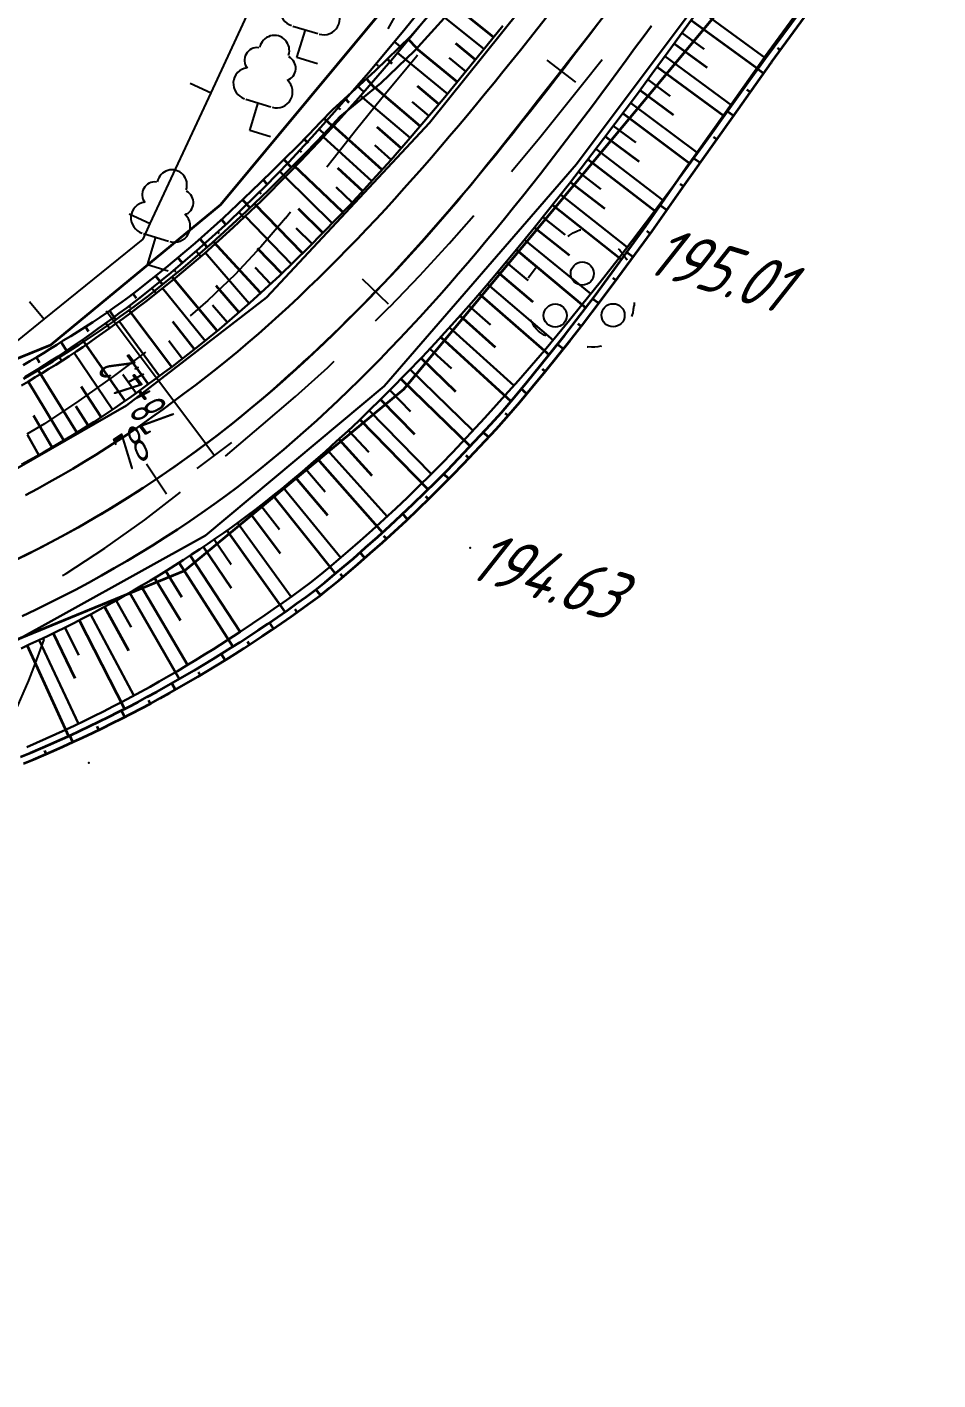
# Model space of a CAD drawing. Header units: millimetres. Extents: x -698 to 8131, y -704 to 4503.
# Drawn here: x 5745.2 to 5808.3, y 3236.6 to 3330.3 of the extents above; entities that cross this region are included whole.
import ezdxf

# ---------------------------------------------------------------- set-up
doc = ezdxf.new("R2010")
doc.units = ezdxf.units.MM
doc.linetypes.add('CONTI', pattern=[0])
for name, color, linetype, lineweight in [('10', 1, 'Continuous', 35), ('КОПИЯ_ОСЬ_13_ОТКОСЫ', 7, 'Continuous', 30), ('КОПИЯ_ОСЬ_ГРАНИЦЫ_ПОЛОС', 7, 'Continuous', 30), ('Огражд-перила', 1, 'ограждение2', 40), ('ОСЬ_ВЕРХ_ПОКРЫТИЯ_ГРАНИЦЫ_ПОЛОС', 7, 'Continuous', 30), ('ОСЬ_ВЕРХ_ПОКРЫТИЯ_ОСЬ', 1, 'Continuous', 30), ('Ось_примыкания', 1, 'Continuous', 35)]:
    doc.layers.add(name, color=color, linetype=linetype, lineweight=lineweight)
for name, color, linetype in [('GOR_BDEFAULT', 212, 'CONTI'), ('PI_OTDEFAULT', 172, 'CONTI'), ('PI_TTDEFAULT', 5, 'CONTI'), ('SIT_LDEFAULT', 7, 'CONTI'), ('USLZNDEFAULT', 7, 'CONTI'), ('ZAPSKDEFAULT', 7, 'CONTI'), ('ОСЬ_ВЕРХ_ПОКРЫТИЯ_ПИКЕТЫ', 1, 'Continuous'), ('ОСЬ_ВЕРХ_ПОКРЫТИЯ_РАЗБИВКА_КРИВ', 1, 'Continuous'), ('разметка', 7, 'Continuous')]:
    doc.layers.add(name, color=color, linetype=linetype)
doc.styles.add('eskd', font='isocpeui.ttf', dxfattribs={"width": 1.2})
doc.styles.get("Standard").update_dxf_attribs({"font": 'isocpeui.ttf'})
doc.linetypes.add('ограждение2', pattern='A,0.25,-0.1,[132,ltypeshp.shx,S=0.1,R=0,X=-0.1,Y=0],-0.1,1', length=1.45)

# ---------------------------------------------------------------- blocks, each defined once
blk = doc.blocks.new('BL_104')
at = {"color": 0}
for p, q in [((-0.9, 2), (0.9, 2)), ((0, 0), (0, 2)), ((1.5, 0), (0, 0))]:
    blk.add_line(p, q, dxfattribs=at)
for centre, radius, start, end in [((0, 5.8), 1.04, 358, 185), ((-0.94, 4.8), 0.88, 100, 235), ((0.94, 4.8), 0.88, 305, 80), ((-1, 3.1), 1.1, 115, 270), ((1, 3.1), 1.1, 270, 65)]:
    blk.add_arc(centre, radius, start, end, dxfattribs=at)
blk = doc.blocks.new('BL_2002')
at = {"color": 0}
blk.add_circle((0, 0), 0.8, dxfattribs=at)

msp = doc.modelspace()

# ---------------------------------------------------------------- linework, layer by layer
at = {"layer": '10'}
for p, q in [((5792.553, 3358.754), (5758.633, 3317.974)), ((5771.353, 3305.204), (5806.503, 3347.444)), ((5758.633, 3317.974), (5746.863, 3308.254)), ((5746.863, 3308.254), (5727.483, 3300.384)), ((5756.173, 3292.654), (5771.353, 3305.204)), ((5731.483, 3282.514), (5756.173, 3292.654))]:
    msp.add_line(p, q, dxfattribs=at)
for points in [[(6238.293, 3301.534), (6214.783, 3329.634), (6217.613, 3334.674), (6201.893, 3353.614), (6122.393, 3443.184), (6075.943, 3479.714), (6071.443, 3471.734), (6046.843, 3491.884), (6036.623, 3498.524), (6027.313, 3504.584), (5993.813, 3539.054), (5979.813, 3548.044), (5955.803, 3550.194), (5957.43, 3542.112), (5944.183, 3536.974), (5916.353, 3513.414), (5882.403, 3475.894), (5847.463, 3428.424), (5792.553, 3358.754), (5758.633, 3317.974), (5746.863, 3308.254), (5727.483, 3300.384), (5710.163, 3297.724), (5663.993, 3297.174)], [(5668.943, 3282.924), (5691.213, 3283.214), (5715.383, 3283.534), (5731.483, 3282.514), (5756.173, 3292.654), (5771.353, 3305.204), (5806.503, 3347.444), (5861.743, 3417.534), (5896.313, 3464.524), (5928.863, 3500.484), (5953.493, 3521.324), (5961.075, 3524.004), (5961.973, 3519.544), (5973.723, 3518.514), (5991.113, 3509.764), (6033.343, 3476.014), (6101.723, 3421.424), (6179.233, 3334.084), (6258.813, 3239.134), (6289.813, 3206.734), (6289.813, 3206.734), (6295.553, 3197.384), (6325.453, 3130.564)]]:
    msp.add_lwpolyline(points, dxfattribs=at)
at = {"layer": 'GOR_BDEFAULT', "color": 212, "elevation": 196, "flags": 128}
for points in [[(5770.269, 3330.18), (5770.919, 3331.38), (5771.729, 3332.82), (5772.039, 3333.97), (5773.199, 3336.35), (5774.299, 3338.63), (5775.329, 3340.74), (5776.249, 3342.66)], [(5743.939, 3281.95), (5744.139, 3282.34), (5744.379, 3282.81), (5744.659, 3283.39), (5744.979, 3284.12), (5745.359, 3285.04), (5745.829, 3286.23), (5746.419, 3287.86), (5746.409, 3287.9)]]:
    msp.add_lwpolyline(points, dxfattribs=at)
at = {"layer": 'PI_TTDEFAULT', "color": 5}
for p in [(5786.769, 3314.22, 195.015), (5775.939, 3294.23, 194.634), (5749.529, 3279.33, 195.691)]:
    msp.add_point(p, dxfattribs=at)
at = {"layer": 'SIT_LDEFAULT', "color": 7}
for p, q in [((5757.989, 3325.75), (5760.619, 3331.42)), ((5772.239, 3328.29), (5769.729, 3325.25)), ((5772.299, 3328.36), (5772.239, 3328.29)), ((5783.719, 3326.33), (5785.089, 3328.06)), ((5756.539, 3326.42), (5757.989, 3325.75)), ((5780.769, 3322.65), (5783.719, 3326.33)), ((5753.779, 3316.68), (5757.989, 3325.75)), ((5769.729, 3325.25), (5768.069, 3323.21)), ((5768.069, 3323.21), (5766.439, 3321.15)), ((5778.809, 3320.29), (5780.759, 3322.65)), ((5766.439, 3321.15), (5765.999, 3320.6)), ((5752.329, 3317.35), (5753.779, 3316.68)), ((5763.139, 3317.05), (5761.429, 3315.07)), ((5763.499, 3317.48), (5763.149, 3317.04)), ((5774.479, 3315.31), (5776.199, 3317.24)), ((5753.279, 3315.61), (5753.779, 3316.68)), ((5782.799, 3315.86), (5783.069, 3316.04)), ((5783.069, 3316.04), (5783.319, 3316.16)), ((5783.319, 3316.16), (5783.529, 3316.25)), ((5783.529, 3316.24), (5783.599, 3316.25)), ((5746.429, 3310.05), (5753.279, 3315.61)), ((5761.429, 3315.07), (5759.649, 3313.16)), ((5772.449, 3313.09), (5774.479, 3315.31)), ((5782.709, 3315.8), (5782.799, 3315.86)), ((5786.199, 3314.93), (5786.299, 3314.83)), ((5786.299, 3314.83), (5786.479, 3314.62)), ((5786.479, 3314.62), (5786.629, 3314.42)), ((5786.639, 3314.42), (5786.769, 3314.22)), ((5786.759, 3314.21), (5786.799, 3314.14)), ((5759.649, 3313.16), (5757.769, 3311.36)), ((5780.049, 3313.03), (5780.239, 3313.3)), ((5780.239, 3313.3), (5780.469, 3313.59)), ((5780.469, 3313.59), (5780.569, 3313.71)), ((5770.369, 3310.91), (5772.449, 3313.09)), ((5779.979, 3312.91), (5780.049, 3313.03)), ((5745.419, 3311.29), (5746.429, 3310.05)), ((5757.769, 3311.36), (5756.549, 3310.3)), ((5769.389, 3309.94), (5770.359, 3310.92)), ((5787.139, 3310.31), (5787.119, 3310.25)), ((5787.199, 3310.51), (5787.139, 3310.31)), ((5787.239, 3310.73), (5787.199, 3310.51)), ((5787.279, 3310.98), (5787.239, 3310.73)), ((5787.309, 3311.22), (5787.289, 3310.98)), ((5739.579, 3304.51), (5746.429, 3310.06)), ((5780.149, 3309.95), (5780.109, 3310.03)), ((5780.269, 3309.74), (5780.149, 3309.95)), ((5780.399, 3309.54), (5780.269, 3309.74)), ((5780.529, 3309.37), (5780.399, 3309.54)), ((5780.679, 3309.22), (5780.529, 3309.37)), ((5780.849, 3309.09), (5780.679, 3309.22)), ((5781.059, 3308.96), (5780.849, 3309.09)), ((5781.169, 3308.91), (5781.059, 3308.96)), ((5753.449, 3307.77), (5751.219, 3306.08)), ((5784.079, 3308.13), (5784.049, 3308.13)), ((5784.339, 3308.12), (5784.079, 3308.14)), ((5784.579, 3308.12), (5784.339, 3308.11)), ((5784.789, 3308.14), (5784.579, 3308.12)), ((5784.979, 3308.18), (5784.789, 3308.14)), ((5785.029, 3308.19), (5784.979, 3308.17)), ((5763.849, 3304.71), (5766.079, 3306.71)), ((5766.079, 3306.71), (5766.529, 3307.14)), ((5751.219, 3306.08), (5748.839, 3304.4)), ((5761.469, 3302.66), (5763.849, 3304.71)), ((5748.839, 3304.4), (5746.449, 3302.82)), ((5746.449, 3302.82), (5745.239, 3302.09)), ((5758.989, 3300.57), (5761.469, 3302.66)), ((5753.399, 3296.17), (5755.869, 3298.07)), ((5750.639, 3294.19), (5753.399, 3296.17)), ((5747.959, 3292.45), (5750.639, 3294.19)), ((5747.699, 3292.3), (5747.959, 3292.45))]:
    msp.add_line(p, q, dxfattribs=at)
at = {"layer": 'КОПИЯ_ОСЬ_13_ОТКОСЫ'}
for points in [[(5745.234, 3280.414), (5745.905, 3280.704), (5746.574, 3281), (5747.24, 3281.301), (5747.904, 3281.607), (5748.565, 3281.918), (5749.224, 3282.235), (5749.88, 3282.557), (5750.534, 3282.884), (5751.185, 3283.217), (5751.834, 3283.554), (5752.48, 3283.897), (5753.122, 3284.244), (5753.763, 3284.597), (5754.4, 3284.955), (5755.035, 3285.318), (5755.666, 3285.686), (5756.295, 3286.059), (5756.921, 3286.437), (5757.543, 3286.82), (5758.163, 3287.207), (5759.086, 3287.798), (5760.002, 3288.399), (5761.712, 3289.55), (5762.349, 3289.988), (5762.983, 3290.43), (5763.613, 3290.878), (5764.239, 3291.331), (5764.862, 3291.79), (5765.521, 3292.324), (5766.175, 3292.863), (5766.826, 3293.408), (5767.472, 3293.958), (5768.316, 3294.695), (5769.151, 3295.441), (5769.98, 3296.194), (5770.791, 3296.952), (5771.595, 3297.717), (5772.391, 3298.489), (5773.171, 3299.263), (5773.944, 3300.045), (5774.71, 3300.832), (5776.943, 3303.216), (5778.366, 3304.789), (5779.28, 3305.818), (5780.185, 3306.855), (5781.08, 3307.9), (5781.955, 3308.941), (5782.822, 3309.989), (5783.681, 3311.044), (5784.94, 3312.619), (5786.182, 3314.207), (5788.598, 3317.378), (5790.361, 3319.755), (5791.498, 3321.309), (5792.603, 3322.832), (5793.696, 3324.351), (5795.319, 3326.618), (5796.391, 3328.12), (5814.748, 3352.853)], [(5745.08, 3306.032), (5745.547, 3306.315), (5746.011, 3306.602), (5746.473, 3306.892), (5746.933, 3307.186), (5747.391, 3307.484), (5747.846, 3307.785), (5748.299, 3308.09), (5748.75, 3308.399), (5749.227, 3308.73), (5749.701, 3309.065), (5750.172, 3309.404), (5750.641, 3309.748), (5751.107, 3310.095), (5751.627, 3310.473), (5752.145, 3310.856), (5752.659, 3311.243), (5753.17, 3311.635), (5755.201, 3313.263), (5757.199, 3314.975), (5759.166, 3316.764), (5761.103, 3318.626), (5761.742, 3319.262), (5762.558, 3320.098), (5763.367, 3320.942), (5764.167, 3321.793), (5764.969, 3322.663), (5765.764, 3323.539), (5766.552, 3324.422), (5768.904, 3327.137), (5771.232, 3329.929), (5773.545, 3332.789)], [(5744.827, 3287.256), (5745.442, 3287.536), (5746.053, 3287.821), (5746.662, 3288.111), (5747.27, 3288.405), (5747.874, 3288.704), (5748.477, 3289.008), (5749.077, 3289.317), (5749.674, 3289.63), (5750.269, 3289.949), (5750.862, 3290.271), (5751.452, 3290.599), (5752.039, 3290.931), (5752.624, 3291.267), (5753.206, 3291.609), (5753.785, 3291.954), (5754.362, 3292.305), (5754.936, 3292.66), (5755.507, 3293.019), (5756.075, 3293.383), (5756.64, 3293.751), (5757.203, 3294.124), (5757.762, 3294.501), (5758.318, 3294.883), (5758.872, 3295.269), (5759.422, 3295.659), (5759.97, 3296.054), (5760.514, 3296.453), (5761.055, 3296.856), (5761.678, 3297.344), (5762.297, 3297.838), (5762.912, 3298.336), (5763.523, 3298.839), (5764.324, 3299.517), (5765.12, 3300.203), (5765.908, 3300.897), (5766.684, 3301.598), (5767.453, 3302.306), (5768.215, 3303.021), (5770.447, 3305.202), (5772.609, 3307.432), (5773.521, 3308.409), (5774.423, 3309.395), (5775.316, 3310.389), (5776.186, 3311.377), (5777.047, 3312.373), (5777.9, 3313.376), (5779.156, 3314.884), (5780.397, 3316.406), (5782.818, 3319.467), (5785.178, 3322.549), (5787.45, 3325.588), (5788.552, 3327.083), (5789.647, 3328.577), (5791.821, 3331.558)], [(5744.859, 3305.475), (5745.336, 3305.752), (5745.81, 3306.033), (5746.282, 3306.318), (5746.758, 3306.61), (5747.231, 3306.906), (5747.701, 3307.205), (5748.169, 3307.508), (5748.635, 3307.816), (5749.098, 3308.126), (5749.559, 3308.441), (5750.017, 3308.759), (5750.473, 3309.081), (5750.926, 3309.407), (5751.376, 3309.736), (5751.902, 3310.114), (5752.425, 3310.497), (5752.945, 3310.884), (5753.461, 3311.275), (5755.513, 3312.903), (5757.532, 3314.615), (5759.518, 3316.404), (5761.474, 3318.265), (5763.355, 3320.148), (5764.176, 3320.997), (5764.99, 3321.853), (5765.795, 3322.716), (5767.005, 3324.04), (5768.198, 3325.377), (5770.572, 3328.119), (5772.925, 3330.932)], [(5744.86, 3305.475), (5745.336, 3305.752), (5745.81, 3306.033), (5746.282, 3306.318), (5746.757, 3306.61), (5747.231, 3306.906), (5747.701, 3307.205), (5748.169, 3307.508), (5748.635, 3307.816), (5749.098, 3308.126), (5749.559, 3308.441), (5750.017, 3308.759), (5750.473, 3309.081), (5750.926, 3309.407), (5751.376, 3309.736), (5751.902, 3310.114), (5752.425, 3310.497), (5752.945, 3310.884), (5753.461, 3311.275), (5755.513, 3312.903), (5757.531, 3314.615), (5759.518, 3316.404), (5761.474, 3318.265), (5763.355, 3320.148), (5764.176, 3320.996), (5764.99, 3321.853), (5765.795, 3322.716), (5767.005, 3324.04), (5768.198, 3325.377), (5770.572, 3328.119), (5772.924, 3330.932)], [(5776.898, 3328.761), (5773.428, 3331.548)], [(5791.784, 3331.506), (5796.403, 3328.136)], [(5744.858, 3299.982), (5745.372, 3300.262), (5745.883, 3300.546), (5746.392, 3300.834), (5746.899, 3301.126), (5747.403, 3301.421), (5747.905, 3301.721), (5748.405, 3302.025), (5748.903, 3302.332), (5749.398, 3302.644), (5749.89, 3302.959), (5750.38, 3303.279), (5750.868, 3303.602), (5751.353, 3303.929), (5751.835, 3304.259), (5752.315, 3304.594), (5752.792, 3304.932), (5753.266, 3305.274), (5753.737, 3305.62), (5754.206, 3305.97), (5754.762, 3306.378), (5755.315, 3306.791), (5755.864, 3307.209), (5756.41, 3307.63), (5757.135, 3308.205), (5757.854, 3308.787), (5758.567, 3309.376), (5760.677, 3311.201), (5762.744, 3313.097), (5764.768, 3315.06), (5766.707, 3317.034), (5767.548, 3317.92), (5768.381, 3318.813), (5769.207, 3319.714), (5770.439, 3321.086), (5771.655, 3322.472), (5774.06, 3325.298), (5776.431, 3328.181), (5778.193, 3330.375)], [(5770.692, 3329.281), (5771.194, 3328.862)], [(5790.605, 3329.89), (5792.155, 3328.759)], [(5774.363, 3325.666), (5770.902, 3328.513)], [(5775.634, 3327.211), (5774.48, 3328.16)], [(5789.426, 3328.275), (5794.069, 3324.871)], [(5769.411, 3327.745), (5769.57, 3327.613)], [(5768.113, 3326.224), (5768.581, 3325.818)], [(5788.242, 3326.663), (5789.798, 3325.515)], [(5771.777, 3322.615), (5768.34, 3325.54)], [(5766.803, 3324.712), (5766.949, 3324.586)], [(5773.074, 3324.138), (5771.928, 3325.113)], [(5787.051, 3325.055), (5791.697, 3321.584)], [(5785.855, 3323.453), (5787.414, 3322.288)], [(5765.474, 3323.218), (5765.901, 3322.831)], [(5769.124, 3319.622), (5765.763, 3322.681)], [(5764.121, 3321.744), (5764.251, 3321.623)], [(5770.461, 3321.11), (5769.327, 3322.115)], [(5784.649, 3321.857), (5789.286, 3318.306)], [(5762.746, 3320.292), (5763.13, 3319.923)], [(5766.385, 3316.707), (5763.12, 3319.913)], [(5783.433, 3320.269), (5784.99, 3319.077)], [(5761.344, 3318.866), (5761.464, 3318.746)], [(5767.767, 3318.153), (5766.654, 3319.196)], [(5782.205, 3318.691), (5786.818, 3315.041)], [(5759.906, 3317.476), (5760.259, 3317.109)], [(5763.553, 3313.882), (5760.345, 3317.191)], [(5780.964, 3317.123), (5782.512, 3315.897)], [(5758.446, 3316.109), (5758.556, 3315.989)], [(5764.984, 3315.28), (5763.888, 3316.356)], [(5779.713, 3315.562), (5784.302, 3311.818)], [(5756.961, 3314.771), (5757.278, 3314.4)], [(5760.627, 3311.157), (5757.591, 3314.668)], [(5755.442, 3313.469), (5755.543, 3313.351)], [(5762.101, 3312.507), (5761.055, 3313.647)], [(5778.44, 3314.02), (5779.966, 3312.746)], [(5753.888, 3312.21), (5754.181, 3311.846)], [(5757.58, 3308.564), (5754.629, 3312.201)], [(5777.149, 3312.492), (5781.681, 3308.613)], [(5752.311, 3310.981), (5752.4, 3310.862)], [(5759.113, 3309.849), (5758.092, 3311.03)], [(5775.839, 3310.981), (5777.343, 3309.659)], [(5750.702, 3309.793), (5750.966, 3309.436)], [(5754.414, 3306.121), (5751.63, 3309.917)], [(5774.508, 3309.488), (5778.963, 3305.458)], [(5749.078, 3308.626), (5749.155, 3308.516)], [(5756.013, 3307.323), (5755.055, 3308.566)], [(5747.422, 3307.504), (5747.643, 3307.168)], [(5751.158, 3303.797), (5748.504, 3307.728)], [(5773.155, 3308.015), (5774.634, 3306.636)], [(5771.773, 3306.57), (5776.13, 3302.348)], [(5747.785, 3301.649), (5745.327, 3305.747)], [(5745.735, 3306.431), (5745.797, 3306.329)], [(5752.801, 3304.939), (5751.881, 3306.225)], [(5770.38, 3305.135), (5771.812, 3303.669)], [(5749.486, 3302.7), (5748.631, 3304.044)], [(5768.949, 3303.738), (5773.246, 3299.339)], [(5746.056, 3300.643), (5745.268, 3302.041)], [(5767.505, 3302.354), (5768.916, 3300.837)], [(5766.028, 3301.005), (5770.18, 3296.38)], [(5764.524, 3299.688), (5765.889, 3298.097)], [(5762.992, 3298.402), (5766.976, 3293.536)], [(5761.432, 3297.15), (5762.734, 3295.492)], [(5759.83, 3295.952), (5763.541, 3290.827)], [(5758.196, 3294.799), (5759.392, 3293.064)], [(5756.537, 3293.683), (5759.999, 3288.398)], [(5754.851, 3292.607), (5755.969, 3290.81)], [(5753.141, 3291.57), (5756.368, 3286.103)], [(5751.407, 3290.573), (5752.445, 3288.718)], [(5749.65, 3289.618), (5752.633, 3283.979)], [(5746.072, 3287.83), (5748.802, 3282.031)], [(5747.871, 3288.703), (5748.826, 3286.792)]]:
    msp.add_lwpolyline(points, dxfattribs=at)
at = {"layer": 'КОПИЯ_ОСЬ_ГРАНИЦЫ_ПОЛОС'}
for points in [[(5744.978, 3306.876), (5745.446, 3307.15), (5745.913, 3307.428), (5746.377, 3307.709), (5746.839, 3307.995), (5747.298, 3308.284), (5747.755, 3308.576), (5748.268, 3308.888), (5748.779, 3309.204), (5749.287, 3309.525), (5749.791, 3309.85), (5750.293, 3310.179), (5750.793, 3310.512), (5751.312, 3310.884), (5751.829, 3311.261), (5752.343, 3311.642), (5752.853, 3312.027), (5754.883, 3313.631), (5756.882, 3315.32), (5758.851, 3317.088), (5760.792, 3318.929), (5761.433, 3319.558), (5762.273, 3320.366), (5763.105, 3321.183), (5763.93, 3322.007), (5764.758, 3322.851), (5765.579, 3323.702), (5766.392, 3324.559), (5769.367, 3327.256), (5771.82, 3329.661), (5774.778, 3333.114)], [(5744.827, 3287.256), (5745.442, 3287.536), (5746.053, 3287.821), (5746.662, 3288.111), (5747.27, 3288.405), (5747.874, 3288.704), (5748.477, 3289.008), (5749.077, 3289.317), (5749.674, 3289.63), (5750.269, 3289.949), (5750.862, 3290.271), (5751.452, 3290.599), (5752.039, 3290.931), (5752.624, 3291.267), (5753.206, 3291.609), (5753.785, 3291.954), (5754.362, 3292.305), (5754.936, 3292.66), (5755.507, 3293.019), (5756.075, 3293.383), (5756.64, 3293.751), (5757.203, 3294.124), (5757.762, 3294.501), (5758.318, 3294.883), (5758.872, 3295.269), (5759.422, 3295.659), (5759.97, 3296.054), (5760.514, 3296.453), (5761.055, 3296.856), (5761.678, 3297.344), (5762.297, 3297.838), (5762.912, 3298.336), (5763.523, 3298.839), (5764.324, 3299.517), (5765.12, 3300.203), (5765.908, 3300.897), (5766.684, 3301.598), (5767.453, 3302.306), (5768.215, 3303.021), (5770.447, 3305.202), (5772.609, 3307.432), (5773.521, 3308.409), (5774.423, 3309.395), (5775.316, 3310.389), (5776.186, 3311.377), (5777.047, 3312.373), (5777.9, 3313.376), (5779.156, 3314.884), (5780.397, 3316.406), (5782.818, 3319.467), (5785.178, 3322.549), (5787.45, 3325.588), (5788.552, 3327.083), (5789.647, 3328.577), (5791.715, 3331.412)], [(5744.996, 3305.937), (5745.505, 3306.231), (5746.013, 3306.53), (5746.517, 3306.833), (5747.019, 3307.139), (5747.519, 3307.451), (5748.828, 3308.285), (5749.313, 3308.6), (5749.796, 3308.919), (5750.275, 3309.243), (5750.753, 3309.57), (5751.227, 3309.901), (5751.699, 3310.237), (5752.167, 3310.576), (5752.634, 3310.919), (5753.097, 3311.265), (5753.557, 3311.616), (5754.015, 3311.97), (5756.055, 3313.617), (5758.063, 3315.345), (5760.041, 3317.15), (5761.989, 3319.026), (5762.828, 3319.845), (5763.659, 3320.673), (5764.482, 3321.509), (5765.308, 3322.363), (5766.125, 3323.223), (5766.936, 3324.091), (5769.747, 3326.41), (5772.095, 3328.673), (5774.359, 3331.157)], [(5781.227, 3330.985), (5780.625, 3330.222), (5780.021, 3329.461), (5779.417, 3328.702), (5778.81, 3327.945), (5778.203, 3327.191), (5777.593, 3326.44), (5776.981, 3325.691), (5776.367, 3324.945), (5775.751, 3324.202), (5775.132, 3323.463), (5774.51, 3322.728), (5773.886, 3321.996), (5773.258, 3321.267), (5772.627, 3320.543), (5771.993, 3319.824), (5771.355, 3319.108), (5770.713, 3318.398), (5770.068, 3317.692), (5769.418, 3316.991), (5768.765, 3316.296), (5768.107, 3315.606), (5767.445, 3314.922), (5766.778, 3314.243), (5766.106, 3313.571), (5765.43, 3312.905), (5764.749, 3312.245), (5764.062, 3311.592), (5763.371, 3310.946), (5762.675, 3310.308), (5761.973, 3309.677), (5761.266, 3309.053), (5760.553, 3308.438), (5759.835, 3307.83), (5759.111, 3307.231), (5758.382, 3306.641), (5757.647, 3306.059), (5756.906, 3305.487), (5756.16, 3304.924), (5755.408, 3304.371), (5754.656, 3303.813), (5753.898, 3303.264), (5753.133, 3302.725), (5752.361, 3302.196), (5751.583, 3301.676), (5750.798, 3301.165), (5750.007, 3300.664), (5749.211, 3300.173), (5748.408, 3299.692), (5747.599, 3299.22), (5746.785, 3298.759), (5745.965, 3298.307), (5745.14, 3297.866)], [(5744.858, 3299.982), (5745.372, 3300.262), (5745.883, 3300.546), (5746.392, 3300.834), (5746.899, 3301.126), (5747.403, 3301.421), (5747.905, 3301.721), (5748.405, 3302.025), (5748.903, 3302.332), (5749.398, 3302.644), (5749.89, 3302.959), (5750.38, 3303.279), (5750.868, 3303.602), (5751.353, 3303.929), (5751.835, 3304.259), (5752.315, 3304.594), (5752.792, 3304.932), (5753.266, 3305.274), (5753.737, 3305.62), (5754.206, 3305.97), (5754.762, 3306.378), (5755.315, 3306.791), (5755.864, 3307.209), (5756.41, 3307.63), (5757.135, 3308.205), (5757.854, 3308.787), (5758.567, 3309.376), (5760.677, 3311.201), (5762.744, 3313.097), (5764.768, 3315.06), (5766.707, 3317.034), (5767.548, 3317.92), (5768.381, 3318.813), (5769.207, 3319.714), (5770.439, 3321.086), (5771.655, 3322.472), (5774.06, 3325.298), (5776.431, 3328.181), (5778.193, 3330.375)]]:
    msp.add_lwpolyline(points, dxfattribs=at)
at = {"layer": 'Огражд-перила', "color": 1, "lineweight": 30, "ltscale": 7}
msp.add_lwpolyline([(5626.506, 3294.792), (5641.148, 3288.361), (5656.497, 3283.894), (5672.338, 3281.734), (5692.292, 3280.316), (5712.383, 3279.969), (5728.246, 3282.131), (5743.541, 3287.261), (5757.598, 3295.078), (5769.984, 3305.42), (5783.315, 3320.795), (5795.193, 3336.685), (5808.401, 3354.287), (5813.837, 3361.484), (5842.093, 3398.67), (5861.438, 3424.104), (5870.881, 3436.041)], dxfattribs=at)
msp.add_lwpolyline([(5794.4, 3358.389, -0.49807), (5794.744, 3350.968), (5785.738, 3339.379), (5773.133, 3323.651), (5761.832, 3311.569), (5752.133, 3304.071), (5740.504, 3297.404), (5727.729, 3292.824), (5713.898, 3290.556), (5695.998, 3290.971), (5679.256, 3291.677), (5662.346, 3293.111), (5645.31, 3297.694), (5630.717, 3303.98)], format="xyb", dxfattribs=at)
at = {"layer": 'ОСЬ_ВЕРХ_ПОКРЫТИЯ_ГРАНИЦЫ_ПОЛОС'}
for points in [[(5745.14, 3297.866), (5745.965, 3298.307), (5746.785, 3298.759), (5747.599, 3299.22), (5748.408, 3299.692), (5749.211, 3300.173), (5750.007, 3300.664), (5750.798, 3301.165), (5751.583, 3301.676), (5752.361, 3302.196), (5753.133, 3302.725), (5753.898, 3303.264), (5754.656, 3303.813), (5755.408, 3304.371), (5756.16, 3304.924), (5756.906, 3305.487), (5757.647, 3306.059), (5758.382, 3306.641), (5759.111, 3307.231), (5759.835, 3307.83), (5760.553, 3308.438), (5761.266, 3309.053), (5761.973, 3309.677), (5762.675, 3310.308), (5763.371, 3310.946), (5764.062, 3311.592), (5764.749, 3312.245), (5765.43, 3312.905), (5766.106, 3313.571), (5766.778, 3314.243), (5767.445, 3314.922), (5768.107, 3315.606), (5768.765, 3316.296), (5769.418, 3316.991), (5770.068, 3317.692), (5770.713, 3318.398), (5771.355, 3319.108), (5771.993, 3319.824), (5772.627, 3320.543), (5773.258, 3321.267), (5773.886, 3321.996), (5774.51, 3322.728), (5775.132, 3323.463), (5775.751, 3324.202), (5776.367, 3324.945), (5776.981, 3325.691), (5777.593, 3326.44), (5778.203, 3327.191), (5778.81, 3327.945), (5779.417, 3328.702), (5780.021, 3329.461), (5780.625, 3330.222), (5781.227, 3330.985)], [(5744.91, 3289.494), (5745.838, 3289.933), (5746.761, 3290.384), (5747.678, 3290.846), (5748.589, 3291.319), (5749.495, 3291.803), (5750.394, 3292.298), (5751.288, 3292.805), (5752.175, 3293.322), (5753.055, 3293.85), (5753.929, 3294.389), (5754.797, 3294.938), (5755.657, 3295.498), (5756.511, 3296.069), (5757.357, 3296.65), (5758.197, 3297.241), (5759.029, 3297.843), (5759.853, 3298.455), (5760.658, 3299.086), (5761.454, 3299.727), (5762.242, 3300.376), (5763.022, 3301.033), (5763.793, 3301.698), (5764.556, 3302.371), (5765.311, 3303.051), (5766.058, 3303.738), (5766.797, 3304.432), (5767.529, 3305.133), (5768.253, 3305.839), (5768.97, 3306.552), (5769.679, 3307.27), (5770.382, 3307.994), (5771.077, 3308.723), (5771.766, 3309.457), (5772.448, 3310.196), (5773.124, 3310.939), (5773.793, 3311.686), (5774.457, 3312.438), (5775.114, 3313.193), (5775.766, 3313.952), (5776.412, 3314.714), (5777.053, 3315.479), (5777.689, 3316.248), (5778.32, 3317.019), (5778.946, 3317.793), (5779.568, 3318.569), (5780.185, 3319.347), (5780.799, 3320.128), (5781.408, 3320.91), (5782.014, 3321.695), (5782.616, 3322.48), (5783.215, 3323.267), (5783.81, 3324.056), (5784.403, 3324.845), (5784.994, 3325.635), (5785.582, 3326.426), (5786.167, 3327.217), (5786.751, 3328.009), (5787.333, 3328.801), (5787.913, 3329.593), (5788.492, 3330.386)]]:
    msp.add_lwpolyline(points, dxfattribs=at)
at = {"layer": 'ОСЬ_ВЕРХ_ПОКРЫТИЯ_ГРАНИЦЫ_ПОЛОС', "linetype": 'Continuous'}
msp.add_lwpolyline([(5788.492, 3330.386), (5787.913, 3329.593), (5787.333, 3328.801), (5786.751, 3328.009), (5786.167, 3327.217), (5785.582, 3326.426), (5784.994, 3325.635), (5784.403, 3324.845), (5783.81, 3324.056), (5783.215, 3323.267), (5782.616, 3322.48), (5782.014, 3321.695), (5781.408, 3320.91), (5780.799, 3320.128), (5780.185, 3319.347), (5779.568, 3318.569), (5778.946, 3317.793), (5778.32, 3317.019), (5777.689, 3316.248), (5777.053, 3315.479), (5776.412, 3314.714), (5775.766, 3313.952), (5775.114, 3313.193), (5774.457, 3312.438), (5773.793, 3311.686), (5773.124, 3310.939), (5772.448, 3310.196), (5771.766, 3309.457), (5771.077, 3308.723), (5770.382, 3307.994), (5769.679, 3307.27), (5768.97, 3306.552), (5768.253, 3305.839), (5767.529, 3305.133), (5766.797, 3304.432), (5766.058, 3303.738), (5765.311, 3303.051), (5764.556, 3302.371), (5763.793, 3301.698), (5763.022, 3301.033), (5762.242, 3300.376), (5761.454, 3299.727), (5760.658, 3299.086), (5759.853, 3298.455), (5759.029, 3297.843), (5758.197, 3297.241), (5757.357, 3296.65), (5756.511, 3296.069), (5755.657, 3295.498), (5754.797, 3294.938), (5753.929, 3294.389), (5753.055, 3293.85), (5752.175, 3293.322), (5751.288, 3292.805), (5750.394, 3292.298), (5749.495, 3291.803), (5748.589, 3291.319), (5747.678, 3290.846), (5746.761, 3290.384), (5745.838, 3289.933), (5744.91, 3289.494)], dxfattribs=at)
at = {"layer": 'ОСЬ_ВЕРХ_ПОКРЫТИЯ_ОСЬ'}
msp.add_lwpolyline([(5718.873, 3285.911, 0.132763), (5757.635, 3301.416), (5757.635, 3301.416), (5758.414, 3302.008), (5759.185, 3302.61), (5759.949, 3303.221), (5760.706, 3303.84), (5761.456, 3304.468), (5762.2, 3305.104), (5762.936, 3305.748), (5763.666, 3306.399), (5764.389, 3307.058), (5765.106, 3307.724), (5765.816, 3308.397), (5766.52, 3309.076), (5767.218, 3309.762), (5767.91, 3310.453), (5768.596, 3311.151), (5769.276, 3311.854), (5769.95, 3312.563), (5770.619, 3313.276), (5771.283, 3313.995), (5771.941, 3314.719), (5772.595, 3315.447), (5773.243, 3316.179), (5773.887, 3316.915), (5774.527, 3317.656), (5775.162, 3318.4), (5775.793, 3319.147), (5776.42, 3319.898), (5777.043, 3320.653), (5777.662, 3321.41), (5778.278, 3322.17), (5778.891, 3322.932), (5779.501, 3323.697), (5780.108, 3324.464), (5780.712, 3325.234), (5781.314, 3326.005), (5781.913, 3326.778), (5782.511, 3327.552), (5783.107, 3328.328), (5784.293, 3329.884), (5785.475, 3331.443)], format="xyb", dxfattribs=at)
at = {"layer": 'ОСЬ_ВЕРХ_ПОКРЫТИЯ_ПИКЕТЫ'}
for p, q in [((5783.256, 3326.471), (5781.276, 3327.998)), ((5770.277, 3311.092), (5768.471, 3312.821)), ((5754.906, 3297.941), (5753.511, 3300.016)), ((5754.906, 3297.941), (5753.511, 3300.016))]:
    msp.add_line(p, q, dxfattribs=at)
at = {"layer": 'ОСЬ_ВЕРХ_ПОКРЫТИЯ_РАЗБИВКА_КРИВ'}
for p, q in [((5757.635, 3301.416), (5750.726, 3310.609)), ((5757.037, 3299.715), (5759.435, 3301.518)), ((5757.635, 3301.416), (5758.236, 3300.617))]:
    msp.add_line(p, q, dxfattribs=at)
at = {"layer": 'Ось_примыкания', "color": 0}
for p, q in [((5777.566, 3329.594), (5774.877, 3331.753)), ((5791.249, 3330.773), (5795.809, 3327.446)), ((5771.632, 3329.476), (5772.251, 3328.844)), ((5776.312, 3328.036), (5774.941, 3329.164)), ((5790.07, 3329.157), (5792.364, 3327.484)), ((5775.042, 3326.491), (5772.221, 3328.811)), ((5797.419, 3328.695), (5797.227, 3328.84)), ((5770.203, 3328.076), (5770.512, 3327.761)), ((5788.889, 3327.543), (5793.496, 3324.167)), ((5796.251, 3327.07), (5795.789, 3327.42)), ((5768.753, 3326.699), (5769.328, 3326.065)), ((5767.271, 3325.356), (5767.528, 3325.073)), ((5772.469, 3323.428), (5769.35, 3326.083)), ((5773.765, 3324.951), (5772.296, 3326.201)), ((5787.703, 3325.932), (5790.014, 3324.227)), ((5795.339, 3325.776), (5795.103, 3325.942)), ((5794.186, 3324.142), (5793.714, 3324.475)), ((5765.832, 3323.969), (5766.357, 3323.471)), ((5769.838, 3320.416), (5766.393, 3323.509)), ((5786.508, 3324.328), (5791.14, 3320.868)), ((5764.443, 3322.53), (5764.706, 3322.272)), ((5771.165, 3321.912), (5769.5, 3323.373)), ((5785.311, 3322.726), (5787.653, 3320.976)), ((5793.028, 3322.511), (5792.793, 3322.678)), ((5763.033, 3321.112), (5763.56, 3320.574)), ((5767.126, 3317.476), (5763.709, 3320.722)), ((5784.097, 3321.137), (5788.809, 3317.529)), ((5791.864, 3320.884), (5791.395, 3321.222)), ((5761.599, 3319.718), (5761.865, 3319.441)), ((5768.493, 3318.935), (5766.771, 3320.515)), ((5782.881, 3319.549), (5785.267, 3317.722)), ((5790.712, 3319.25), (5790.477, 3319.415)), ((5760.16, 3318.329), (5760.688, 3317.773)), ((5764.32, 3314.626), (5760.988, 3318.062)), ((5781.642, 3317.979), (5786.426, 3314.195)), ((5789.56, 3317.615), (5789.097, 3317.941)), ((5758.705, 3316.957), (5758.958, 3316.675)), ((5765.732, 3316.042), (5764.037, 3317.706)), ((5780.401, 3316.411), (5782.823, 3314.495)), ((5788.406, 3315.982), (5788.18, 3316.146)), ((5757.217, 3315.621), (5757.725, 3315.054)), ((5761.414, 3311.877), (5758.155, 3315.428)), ((5755.698, 3314.32), (5755.945, 3314.027)), ((5762.884, 3313.233), (5761.209, 3314.961)), ((5779.137, 3314.861), (5783.947, 3310.852)), ((5787.229, 3314.365), (5786.783, 3314.689)), ((5777.856, 3313.325), (5780.273, 3311.27)), ((5754.151, 3313.053), (5754.62, 3312.459)), ((5758.405, 3309.243), (5755.296, 3313.004)), ((5759.921, 3310.547), (5758.336, 3312.381)), ((5786.05, 3312.749), (5785.832, 3312.912)), ((5752.577, 3311.819), (5752.804, 3311.517)), ((5776.556, 3311.805), (5781.415, 3307.601)), ((5784.849, 3311.15), (5784.422, 3311.477)), ((5750.965, 3310.635), (5751.402, 3310.026)), ((5755.271, 3306.758), (5752.329, 3310.695)), ((5775.237, 3310.301), (5777.659, 3308.129)), ((5749.297, 3309.532), (5749.51, 3309.201)), ((5756.853, 3307.981), (5755.333, 3309.898)), ((5783.631, 3309.563), (5783.422, 3309.727)), ((5747.598, 3308.476), (5748.042, 3307.784)), ((5752.039, 3304.402), (5749.175, 3308.51)), ((5773.896, 3308.818), (5778.755, 3304.37)), ((5753.664, 3305.566), (5752.201, 3307.563)), ((5782.394, 3307.992), (5781.985, 3308.317)), ((5745.9, 3307.42), (5746.11, 3307.067)), ((5772.533, 3307.354), (5774.92, 3305.041)), ((5781.139, 3306.434), (5780.941, 3306.598)), ((5748.697, 3302.205), (5746.02, 3306.534)), ((5771.141, 3305.918), (5775.94, 3301.268)), ((5750.383, 3303.28), (5748.986, 3305.388)), ((5779.862, 3304.895), (5779.473, 3305.223)), ((5769.73, 3304.501), (5772.081, 3302.094)), ((5746.982, 3301.175), (5745.686, 3303.384)), ((5768.3, 3303.103), (5773.021, 3298.27)), ((5778.565, 3303.373), (5778.374, 3303.537)), ((5777.216, 3301.896), (5776.85, 3302.239)), ((5766.837, 3301.739), (5769.138, 3299.24)), ((5765.348, 3300.404), (5769.861, 3295.275)), ((5775.85, 3300.436), (5775.666, 3300.608)), ((5763.831, 3299.1), (5766.049, 3296.478)), ((5774.46, 3298.997), (5774.102, 3299.352)), ((5762.287, 3297.83), (5766.593, 3292.431)), ((5773.045, 3297.584), (5772.869, 3297.766)), ((5760.71, 3296.599), (5762.782, 3293.819)), ((5771.603, 3296.199), (5771.254, 3296.565)), ((5759.092, 3295.425), (5763.097, 3289.779)), ((5770.135, 3294.841), (5769.965, 3295.028)), ((5757.446, 3294.288), (5759.378, 3291.422)), ((5768.641, 3293.511), (5768.308, 3293.892)), ((5755.774, 3293.19), (5759.502, 3287.374)), ((5754.077, 3292.132), (5755.87, 3289.181)), ((5767.121, 3292.211), (5766.958, 3292.406)), ((5752.356, 3291.113), (5755.801, 3285.131)), ((5765.575, 3290.943), (5765.257, 3291.335)), ((5750.612, 3290.135), (5752.262, 3287.105)), ((5763.959, 3289.764), (5763.811, 3289.972)), ((5748.845, 3289.198), (5752.001, 3283.064)), ((5762.318, 3288.621), (5762.029, 3289.042)), ((5747.057, 3288.302), (5748.561, 3285.2)), ((5745.249, 3287.448), (5748.108, 3281.176)), ((5758.969, 3286.434), (5758.701, 3286.868)), ((5760.654, 3287.511), (5760.515, 3287.725)), ((5757.26, 3285.395), (5757.13, 3285.613)), ((5755.53, 3284.392), (5755.28, 3284.835)), ((5753.779, 3283.426), (5753.66, 3283.65)), ((5752.007, 3282.498), (5751.776, 3282.949)), ((5750.216, 3281.609), (5750.106, 3281.837)), ((5748.406, 3280.757), (5748.198, 3281.217)), ((5746.578, 3279.945), (5746.478, 3280.177))]:
    msp.add_line(p, q, dxfattribs=at)
for points in [[(5796.818, 3327.875), (5803.162, 3336.541), (5815.399, 3352.363), (5828.014, 3367.9), (5847.177, 3385.151), (5847.177, 3385.151)], [(5796.343, 3328.204), (5802.699, 3336.89), (5814.973, 3352.683), (5828.014, 3367.9), (5828.014, 3367.9), (5828.014, 3367.9)], [(5744.8, 3279.743), (5745.49, 3280.029), (5746.177, 3280.321), (5746.862, 3280.618), (5747.545, 3280.921), (5748.225, 3281.229), (5748.903, 3281.543), (5749.577, 3281.862), (5750.25, 3282.187), (5750.92, 3282.517), (5751.587, 3282.853), (5752.252, 3283.193), (5752.913, 3283.539), (5753.572, 3283.891), (5754.228, 3284.247), (5754.881, 3284.609), (5755.532, 3284.977), (5756.179, 3285.349), (5756.823, 3285.727), (5757.464, 3286.109), (5758.102, 3286.497), (5758.737, 3286.89), (5759.369, 3287.289), (5759.997, 3287.692), (5760.623, 3288.1), (5761.245, 3288.513), (5761.917, 3288.966), (5762.586, 3289.423), (5763.251, 3289.887), (5763.912, 3290.356), (5764.569, 3290.83), (5765.222, 3291.31), (5765.886, 3291.848), (5766.544, 3292.39), (5767.199, 3292.938), (5767.849, 3293.492), (5768.698, 3294.233), (5769.539, 3294.983), (5770.373, 3295.741), (5771.188, 3296.502), (5771.997, 3297.271), (5772.798, 3298.048), (5773.582, 3298.826), (5774.359, 3299.611), (5775.129, 3300.403), (5777.372, 3302.797), (5778.101, 3303.603), (5779.001, 3304.659), (5779.89, 3305.723), (5780.769, 3306.797), (5781.627, 3307.864), (5782.475, 3308.939), (5783.315, 3310.02), (5784.542, 3311.634), (5785.752, 3313.262), (5788.097, 3316.509), (5790.364, 3319.753), (5790.92, 3320.562), (5791.472, 3321.329), (5792.567, 3322.86), (5793.651, 3324.385), (5795.258, 3326.663), (5796.32, 3328.173), (5796.343, 3328.204)], [(5744.992, 3279.277), (5745.685, 3279.565), (5746.377, 3279.858), (5747.066, 3280.157), (5747.752, 3280.461), (5748.436, 3280.77), (5749.118, 3281.086), (5749.796, 3281.406), (5750.473, 3281.733), (5751.146, 3282.064), (5751.817, 3282.401), (5752.486, 3282.744), (5753.151, 3283.091), (5753.814, 3283.444), (5754.473, 3283.803), (5755.13, 3284.166), (5755.784, 3284.535), (5756.435, 3284.91), (5757.083, 3285.289), (5757.728, 3285.674), (5758.369, 3286.063), (5759.008, 3286.458), (5759.643, 3286.858), (5760.276, 3287.264), (5760.904, 3287.674), (5761.53, 3288.089), (5762.206, 3288.544), (5762.878, 3289.005), (5763.546, 3289.471), (5764.211, 3289.943), (5764.871, 3290.421), (5765.527, 3290.904), (5766.194, 3291.444), (5766.856, 3291.99), (5767.515, 3292.541), (5768.168, 3293.098), (5769.021, 3293.843), (5769.866, 3294.596), (5770.704, 3295.358), (5771.523, 3296.124), (5772.335, 3296.896), (5773.14, 3297.677), (5773.927, 3298.458), (5774.707, 3299.247), (5775.481, 3300.042), (5777.732, 3302.447), (5778.464, 3303.256), (5779.371, 3304.312), (5780.267, 3305.377), (5781.153, 3306.45), (5782.017, 3307.518), (5782.872, 3308.592), (5783.718, 3309.674), (5784.954, 3311.288), (5786.174, 3312.915), (5788.536, 3316.16), (5790.818, 3319.401), (5791.378, 3320.209), (5791.931, 3320.977), (5793.027, 3322.509), (5794.112, 3324.036), (5795.72, 3326.315), (5796.782, 3327.825), (5796.818, 3327.875)]]:
    msp.add_lwpolyline(points, dxfattribs=at)
at = {"layer": 'разметка', "lineweight": 30, "ltscale": 7}
msp.add_lwpolyline([(5574.634, 3330.589), (5605.378, 3312.365, 0.003993), (5616.377, 3305.925, 0.027349), (5636.481, 3295.755, 0.067677), (5664.204, 3287.851, 0.015621), (5664.204, 3287.851, 0.028676), (5691.639, 3285.693, 0.004766), (5696.931, 3285.484, 0.026772), (5714.599, 3285.521), (5714.599, 3285.521, 0.158784), (5760.705, 3303.84, 0.047128), (5776.42, 3319.898, 0.010779), (5798.268, 3348.443), (5798.268, 3348.443)], format="xyb", dxfattribs=at)

# ---------------------------------------------------------------- block references
at = {"layer": 'USLZNDEFAULT', "color": 7, "rotation": 342.9999999999999}
for p in [(5763.939, 3328.19), (5760.679, 3323.13), (5753.589, 3313.82)]:
    msp.add_blockref('BL_104', p, dxfattribs=at)
at = {"layer": 'ZAPSKDEFAULT', "color": 7, "rotation": 342.9999999999999}
for p in [(5783.706, 3313.221), (5781.829, 3310.314), (5785.84, 3310.334)]:
    msp.add_blockref('BL_2002', p, dxfattribs=at)

# ---------------------------------------------------------------- texts
at = {"layer": 'PI_OTDEFAULT', "color": 172, "style": 'eskd', "oblique": 10, "width": 0.8}
for s, p in [('195.01', (5787.997, 3313.312)), ('194.63', (5775.687, 3292.167))]:
    msp.add_text(s, height=3.5, rotation=343, dxfattribs=at).set_placement(p)
at = {"layer": 'ОСЬ_ВЕРХ_ПОКРЫТИЯ_ПИКЕТЫ', "width": 0.6}
msp.add_text('78', height=2.5, rotation=33.91495, dxfattribs=at).set_placement((5752.127, 3299.387))
at = {"layer": 'ОСЬ_ВЕРХ_ПОКРЫТИЯ_РАЗБИВКА_КРИВ', "width": 0.6}
msp.add_text('78+4.2', height=2.5, rotation=126.92695, dxfattribs=at).set_placement((5755.733, 3303.114))

doc.saveas('drawing.dxf')
